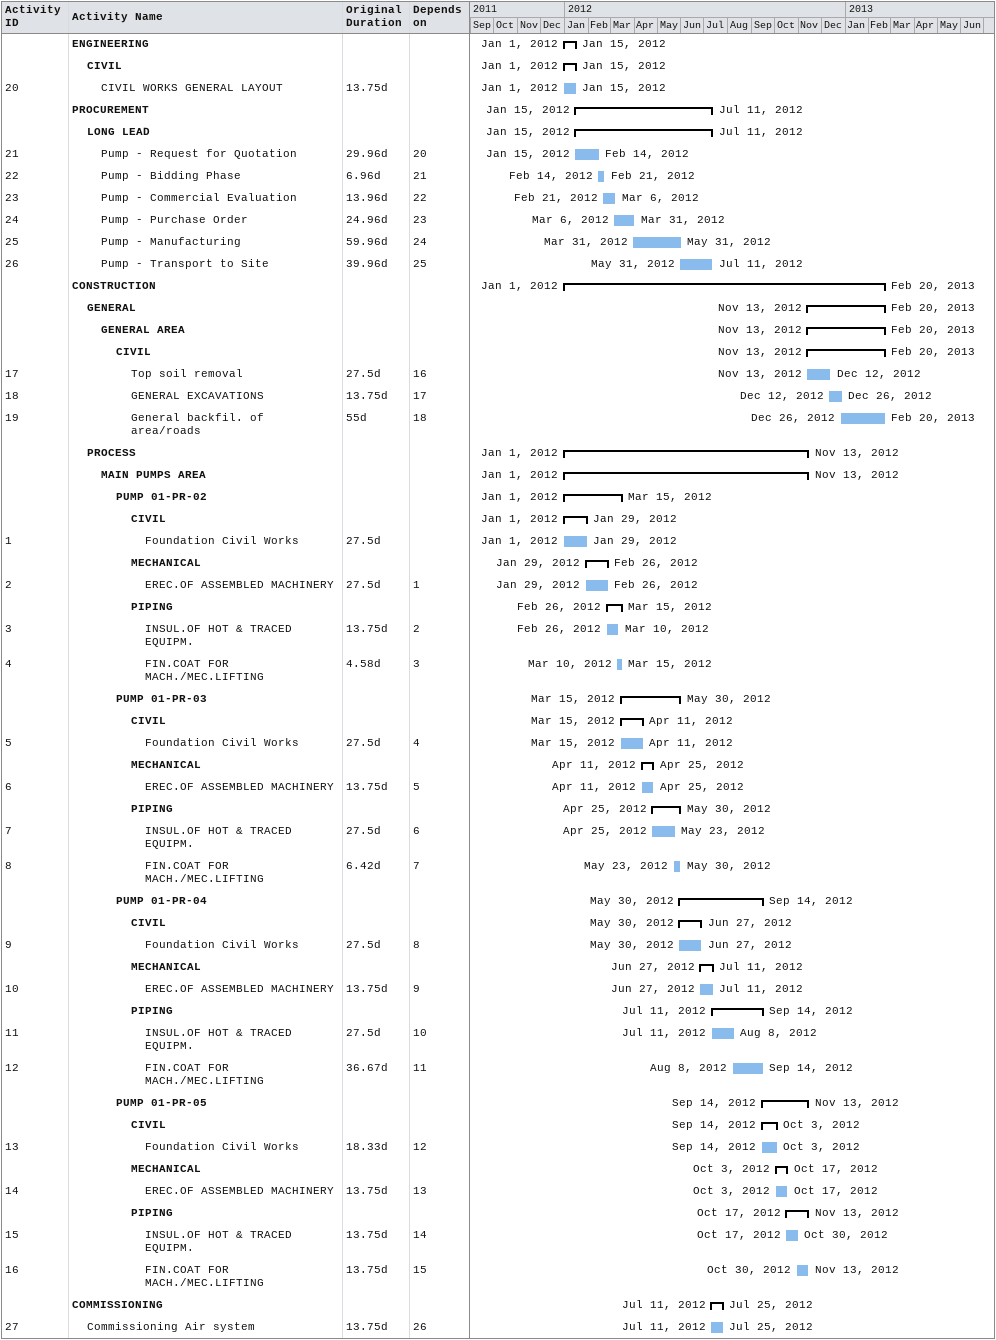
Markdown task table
| ID | Level | Task | Original duration | Start | Finish | Predecessors |
|---|---|---|---|---|---|---|
|  | 1 | **ENGINEERING** |  | 2012-01-01 | 2012-01-15 |  |
|  | 2 | **CIVIL** |  | 2012-01-01 | 2012-01-15 |  |
| 20 | 3 | CIVIL WORKS GENERAL LAYOUT | 13.75d | 2012-01-01 | 2012-01-15 |  |
|  | 1 | **PROCUREMENT** |  | 2012-01-15 | 2012-07-11 |  |
|  | 2 | **LONG LEAD** |  | 2012-01-15 | 2012-07-11 |  |
| 21 | 3 | Pump - Request for Quotation | 29.96d | 2012-01-15 | 2012-02-14 | 20 |
| 22 | 3 | Pump - Bidding Phase | 6.96d | 2012-02-14 | 2012-02-21 | 21 |
| 23 | 3 | Pump - Commercial Evaluation | 13.96d | 2012-02-21 | 2012-03-06 | 22 |
| 24 | 3 | Pump - Purchase Order | 24.96d | 2012-03-06 | 2012-03-31 | 23 |
| 25 | 3 | Pump - Manufacturing | 59.96d | 2012-03-31 | 2012-05-31 | 24 |
| 26 | 3 | Pump - Transport to Site | 39.96d | 2012-05-31 | 2012-07-11 | 25 |
|  | 1 | **CONSTRUCTION** |  | 2012-01-01 | 2013-02-20 |  |
|  | 2 | **GENERAL** |  | 2012-11-13 | 2013-02-20 |  |
|  | 3 | **GENERAL AREA** |  | 2012-11-13 | 2013-02-20 |  |
|  | 4 | **CIVIL** |  | 2012-11-13 | 2013-02-20 |  |
| 17 | 5 | Top soil removal | 27.5d | 2012-11-13 | 2012-12-12 | 16 |
| 18 | 5 | GENERAL EXCAVATIONS | 13.75d | 2012-12-12 | 2012-12-26 | 17 |
| 19 | 5 | General backfil. of area/roads | 55d | 2012-12-26 | 2013-02-20 | 18 |
|  | 2 | **PROCESS** |  | 2012-01-01 | 2012-11-13 |  |
|  | 3 | **MAIN PUMPS AREA** |  | 2012-01-01 | 2012-11-13 |  |
|  | 4 | **PUMP 01-PR-02** |  | 2012-01-01 | 2012-03-15 |  |
|  | 5 | **CIVIL** |  | 2012-01-01 | 2012-01-29 |  |
| 1 | 6 | Foundation Civil Works | 27.5d | 2012-01-01 | 2012-01-29 |  |
|  | 5 | **MECHANICAL** |  | 2012-01-29 | 2012-02-26 |  |
| 2 | 6 | EREC.OF ASSEMBLED MACHINERY | 27.5d | 2012-01-29 | 2012-02-26 | 1 |
|  | 5 | **PIPING** |  | 2012-02-26 | 2012-03-15 |  |
| 3 | 6 | INSUL.OF HOT & TRACED EQUIPM. | 13.75d | 2012-02-26 | 2012-03-10 | 2 |
| 4 | 6 | FIN.COAT FOR MACH./MEC.LIFTING | 4.58d | 2012-03-10 | 2012-03-15 | 3 |
|  | 4 | **PUMP 01-PR-03** |  | 2012-03-15 | 2012-05-30 |  |
|  | 5 | **CIVIL** |  | 2012-03-15 | 2012-04-11 |  |
| 5 | 6 | Foundation Civil Works | 27.5d | 2012-03-15 | 2012-04-11 | 4 |
|  | 5 | **MECHANICAL** |  | 2012-04-11 | 2012-04-25 |  |
| 6 | 6 | EREC.OF ASSEMBLED MACHINERY | 13.75d | 2012-04-11 | 2012-04-25 | 5 |
|  | 5 | **PIPING** |  | 2012-04-25 | 2012-05-30 |  |
| 7 | 6 | INSUL.OF HOT & TRACED EQUIPM. | 27.5d | 2012-04-25 | 2012-05-23 | 6 |
| 8 | 6 | FIN.COAT FOR MACH./MEC.LIFTING | 6.42d | 2012-05-23 | 2012-05-30 | 7 |
|  | 4 | **PUMP 01-PR-04** |  | 2012-05-30 | 2012-09-14 |  |
|  | 5 | **CIVIL** |  | 2012-05-30 | 2012-06-27 |  |
| 9 | 6 | Foundation Civil Works | 27.5d | 2012-05-30 | 2012-06-27 | 8 |
|  | 5 | **MECHANICAL** |  | 2012-06-27 | 2012-07-11 |  |
| 10 | 6 | EREC.OF ASSEMBLED MACHINERY | 13.75d | 2012-06-27 | 2012-07-11 | 9 |
|  | 5 | **PIPING** |  | 2012-07-11 | 2012-09-14 |  |
| 11 | 6 | INSUL.OF HOT & TRACED EQUIPM. | 27.5d | 2012-07-11 | 2012-08-08 | 10 |
| 12 | 6 | FIN.COAT FOR MACH./MEC.LIFTING | 36.67d | 2012-08-08 | 2012-09-14 | 11 |
|  | 4 | **PUMP 01-PR-05** |  | 2012-09-14 | 2012-11-13 |  |
|  | 5 | **CIVIL** |  | 2012-09-14 | 2012-10-03 |  |
| 13 | 6 | Foundation Civil Works | 18.33d | 2012-09-14 | 2012-10-03 | 12 |
|  | 5 | **MECHANICAL** |  | 2012-10-03 | 2012-10-17 |  |
| 14 | 6 | EREC.OF ASSEMBLED MACHINERY | 13.75d | 2012-10-03 | 2012-10-17 | 13 |
|  | 5 | **PIPING** |  | 2012-10-17 | 2012-11-13 |  |
| 15 | 6 | INSUL.OF HOT & TRACED EQUIPM. | 13.75d | 2012-10-17 | 2012-10-30 | 14 |
| 16 | 6 | FIN.COAT FOR MACH./MEC.LIFTING | 13.75d | 2012-10-30 | 2012-11-13 | 15 |
|  | 1 | **COMMISSIONING** |  | 2012-07-11 | 2012-07-25 |  |
| 27 | 2 | Commissioning Air system | 13.75d | 2012-07-11 | 2012-07-25 | 26 |
